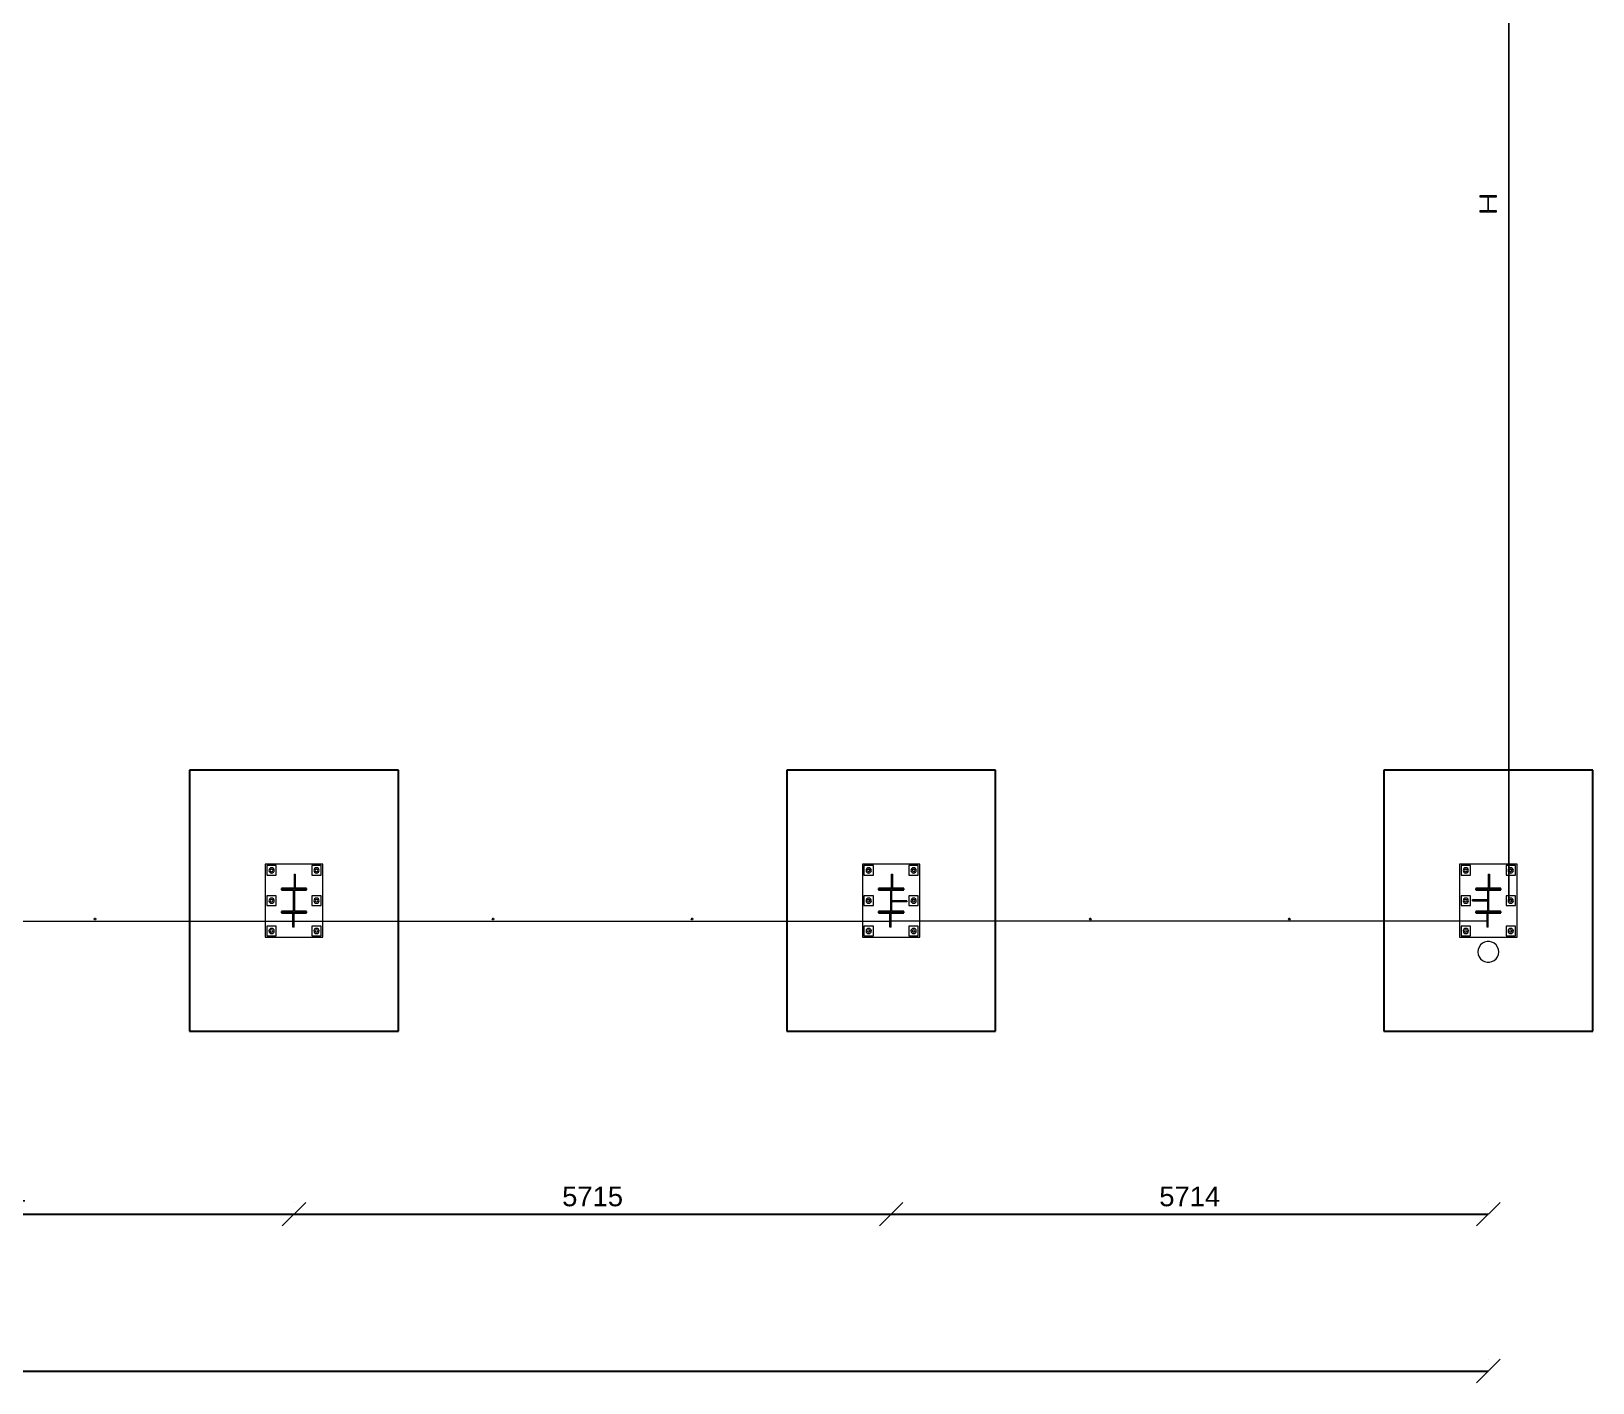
# Model space of a CAD drawing. Header units: millimetres. Extents: x 3055 to 287500, y 1145 to 27007.
# Drawn here: x 160556 to 175500, y 1145 to 14076 of the extents above; entities that cross this region are included whole.
import ezdxf

# ---------------------------------------------------------------- set-up
doc = ezdxf.new("R2010")
doc.units = ezdxf.units.MM
for name, color, linetype, lineweight in [('ANOT-COTA', 7, 'Continuous', 13), ('EST-CHAPA', 2, 'Continuous', 18), ('EST-FIXADOR', 8, 'Continuous', 13), ('EST-PILAR', 1, 'Continuous', 25), ('EST-SECUNDARIO', 3, 'Continuous', 18), ('FEC-FECHAMENTO', 9, 'Continuous', 13), ('FUN-BLOCO', 6, 'Continuous', 25)]:
    doc.layers.add(name, color=color, linetype=linetype, lineweight=lineweight)
doc.styles.add('TEXTO', font='arial.ttf')
doc.dimstyles.new('COTA-1-75', dxfattribs={"dimscale": 75, "dimtxt": 2.5, "dimasz": 2, "dimexe": 1.5, "dimexo": 1.5, "dimgap": 1, "dimtad": 1, "dimdec": 0, "dimtxsty": 'TEXTO', "dimtsz": 1.5, "dimcen": 2.5, "dimclrd": 256, "dimclre": 256, "dimclrt": 256, "dimazin": 3, "dimtfac": 1, "dimtmove": 0, "dimatfit": 3, "dimarcsym": 0})

msp = doc.modelspace()

# ---------------------------------------------------------------- linework, layer by layer
at = {"layer": 'EST-CHAPA'}
for p, q in [((162796.4, 6107.5), (162796.4, 5562.5)), ((163346.4, 6107.5), (162796.4, 6107.5)), ((163071.4, 6012.5), (163071.4, 5872.5)), ((163071.4, 6012.5), (163083.4, 6012.5)), ((163083.4, 6012.5), (163083.4, 5872.5)), ((163346.4, 5562.5), (163346.4, 6107.5)), ((168510.7, 6107.5), (168510.7, 5562.5)), ((169060.7, 6107.5), (168510.7, 6107.5)), ((168785.7, 6012.5), (168785.7, 5872.5)), ((168785.7, 6012.5), (168797.7, 6012.5)), ((168797.7, 6012.5), (168797.7, 5872.5)), ((169060.7, 5562.5), (169060.7, 6107.5)), ((174225, 6107.5), (174225, 5562.5)), ((174695, 6107.5), (174225, 6107.5)), ((174500, 6012.5), (174500, 5872.5)), ((174500, 6012.5), (174512, 6012.5)), ((174512, 6012.5), (174512, 5872.5)), ((174775, 6107.5), (174695.6, 6107.5)), ((174775, 5407.5), (174775, 6107.5)), ((168935.7, 5757.5), (168789.5, 5757.5)), ((168935.7, 5745.5), (168789.5, 5745.5)), ((168935.7, 5757.5), (168935.7, 5745.5)), ((174350, 5769.5), (174496.2, 5769.5)), ((174350, 5757.5), (174350, 5769.5)), ((174350, 5757.5), (174496.2, 5757.5)), ((162796.4, 5561.8), (162796.4, 5407.5)), ((163059.4, 5562.5), (163059.4, 5642.5)), ((163059.4, 5502.5), (163059.4, 5561.8)), ((163071.4, 5562.5), (163071.4, 5642.5)), ((163071.4, 5502.5), (163071.4, 5561.8)), ((163346.4, 5407.5), (163346.4, 5561.8)), ((168510.7, 5561.8), (168510.7, 5407.5)), ((168773.7, 5562.5), (168773.7, 5642.5)), ((168773.7, 5502.5), (168773.7, 5561.8)), ((168785.7, 5502.5), (168785.7, 5642.5)), ((169060.7, 5407.5), (169060.7, 5561.8)), ((174225, 5561.8), (174225, 5407.5)), ((174488, 5562.5), (174488, 5642.5)), ((174488, 5502.5), (174488, 5561.8)), ((174500, 5502.5), (174500, 5642.5)), ((162796.4, 5407.5), (163346.4, 5407.5)), ((163071.4, 5502.5), (163059.4, 5502.5)), ((168510.7, 5407.5), (169060.7, 5407.5)), ((168785.7, 5502.5), (168773.7, 5502.5)), ((174225, 5407.5), (174775, 5407.5)), ((174500, 5502.5), (174488, 5502.5))]:
    msp.add_line(p, q, dxfattribs=at)
at = {"layer": 'EST-FIXADOR'}
for p, q in [((162811.4, 6092.5), (162811.4, 6002.5)), ((162901.4, 6092.5), (162811.4, 6092.5)), ((162811.4, 6002.5), (162901.4, 6002.5)), ((162833.1, 6057.1), (162831.2, 6047.5)), ((162831.2, 6047.5), (162833.1, 6037.8)), ((162838.6, 6065.3), (162833.1, 6057.1)), ((162833.1, 6037.8), (162838.6, 6029.6)), ((162846.8, 6070.8), (162838.6, 6065.3)), ((162838.6, 6029.6), (162846.8, 6024.1)), ((162847.6, 6056.3), (162843.9, 6047.5)), ((162843.9, 6047.5), (162847.6, 6038.6)), ((162856.4, 6072.7), (162846.8, 6070.8)), ((162846.8, 6024.1), (162856.4, 6022.2)), ((162856.4, 6060), (162847.6, 6056.3)), ((162847.6, 6038.6), (162856.4, 6035)), ((162866.1, 6070.8), (162856.4, 6072.7)), ((162865.3, 6056.3), (162856.4, 6060)), ((162856.4, 6035), (162865.3, 6038.6)), ((162856.4, 6022.2), (162866.1, 6024.1)), ((162868.9, 6047.5), (162865.3, 6056.3)), ((162865.3, 6038.6), (162868.9, 6047.5)), ((162874.3, 6065.3), (162866.1, 6070.8)), ((162866.1, 6024.1), (162874.3, 6029.6)), ((162879.8, 6057.1), (162874.3, 6065.3)), ((162874.3, 6029.6), (162879.8, 6037.8)), ((162881.7, 6047.5), (162879.8, 6057.1)), ((162879.8, 6037.8), (162881.7, 6047.5)), ((162901.4, 6002.5), (162901.4, 6092.5)), ((163241.4, 6092.5), (163241.4, 6002.5)), ((163331.4, 6092.5), (163241.4, 6092.5)), ((163241.4, 6002.5), (163331.4, 6002.5)), ((163263.1, 6057.1), (163261.2, 6047.5)), ((163261.2, 6047.5), (163263.1, 6037.8)), ((163268.6, 6065.3), (163263.1, 6057.1)), ((163263.1, 6037.8), (163268.6, 6029.6)), ((163276.8, 6070.8), (163268.6, 6065.3)), ((163268.6, 6029.6), (163276.8, 6024.1)), ((163277.6, 6056.3), (163273.9, 6047.5)), ((163273.9, 6047.5), (163277.6, 6038.6)), ((163286.4, 6072.7), (163276.8, 6070.8)), ((163276.8, 6024.1), (163286.4, 6022.2)), ((163286.4, 6060), (163277.6, 6056.3)), ((163277.6, 6038.6), (163286.4, 6035)), ((163296.1, 6070.8), (163286.4, 6072.7)), ((163295.3, 6056.3), (163286.4, 6060)), ((163286.4, 6035), (163295.3, 6038.6)), ((163286.4, 6022.2), (163296.1, 6024.1)), ((163298.9, 6047.5), (163295.3, 6056.3)), ((163295.3, 6038.6), (163298.9, 6047.5)), ((163304.3, 6065.3), (163296.1, 6070.8)), ((163296.1, 6024.1), (163304.3, 6029.6)), ((163309.8, 6057.1), (163304.3, 6065.3)), ((163304.3, 6029.6), (163309.8, 6037.8)), ((163311.7, 6047.5), (163309.8, 6057.1)), ((163309.8, 6037.8), (163311.7, 6047.5)), ((163331.4, 6002.5), (163331.4, 6092.5)), ((168525.7, 6092.5), (168525.7, 6002.5)), ((168615.7, 6092.5), (168525.7, 6092.5)), ((168525.7, 6002.5), (168615.7, 6002.5)), ((168547.4, 6057.1), (168545.5, 6047.5)), ((168545.5, 6047.5), (168547.4, 6037.8)), ((168552.9, 6065.3), (168547.4, 6057.1)), ((168547.4, 6037.8), (168552.9, 6029.6)), ((168561.1, 6070.8), (168552.9, 6065.3)), ((168552.9, 6029.6), (168561.1, 6024.1)), ((168561.9, 6056.3), (168558.2, 6047.5)), ((168558.2, 6047.5), (168561.9, 6038.6)), ((168570.7, 6072.7), (168561.1, 6070.8)), ((168561.1, 6024.1), (168570.7, 6022.2)), ((168570.7, 6060), (168561.9, 6056.3)), ((168561.9, 6038.6), (168570.7, 6035)), ((168580.4, 6070.8), (168570.7, 6072.7)), ((168579.6, 6056.3), (168570.7, 6060)), ((168570.7, 6035), (168579.6, 6038.6)), ((168570.7, 6022.2), (168580.4, 6024.1)), ((168583.2, 6047.5), (168579.6, 6056.3)), ((168579.6, 6038.6), (168583.2, 6047.5)), ((168588.6, 6065.3), (168580.4, 6070.8)), ((168580.4, 6024.1), (168588.6, 6029.6)), ((168594, 6057.1), (168588.6, 6065.3)), ((168588.6, 6029.6), (168594, 6037.8)), ((168596, 6047.5), (168594, 6057.1)), ((168594, 6037.8), (168596, 6047.5)), ((168615.7, 6002.5), (168615.7, 6092.5)), ((168955.7, 6092.5), (168955.7, 6002.5)), ((169045.7, 6092.5), (168955.7, 6092.5)), ((168955.7, 6002.5), (169045.7, 6002.5)), ((168977.4, 6057.1), (168975.5, 6047.5)), ((168975.5, 6047.5), (168977.4, 6037.8)), ((168982.9, 6065.3), (168977.4, 6057.1)), ((168977.4, 6037.8), (168982.9, 6029.6)), ((168991.1, 6070.8), (168982.9, 6065.3)), ((168982.9, 6029.6), (168991.1, 6024.1)), ((168991.9, 6056.3), (168988.2, 6047.5)), ((168988.2, 6047.5), (168991.9, 6038.6)), ((169000.7, 6072.7), (168991.1, 6070.8)), ((168991.1, 6024.1), (169000.7, 6022.2)), ((169000.7, 6060), (168991.9, 6056.3)), ((168991.9, 6038.6), (169000.7, 6035)), ((169010.4, 6070.8), (169000.7, 6072.7)), ((169009.6, 6056.3), (169000.7, 6060)), ((169000.7, 6035), (169009.6, 6038.6)), ((169000.7, 6022.2), (169010.4, 6024.1)), ((169013.2, 6047.5), (169009.6, 6056.3)), ((169009.6, 6038.6), (169013.2, 6047.5)), ((169018.6, 6065.3), (169010.4, 6070.8)), ((169010.4, 6024.1), (169018.6, 6029.6)), ((169024, 6057.1), (169018.6, 6065.3)), ((169018.6, 6029.6), (169024, 6037.8)), ((169026, 6047.5), (169024, 6057.1)), ((169024, 6037.8), (169026, 6047.5)), ((169045.7, 6002.5), (169045.7, 6092.5)), ((174240, 6092.5), (174240, 6002.5)), ((174330, 6092.5), (174240, 6092.5)), ((174240, 6002.5), (174330, 6002.5)), ((174261.7, 6057.1), (174259.7, 6047.5)), ((174259.7, 6047.5), (174261.7, 6037.8)), ((174267.1, 6065.3), (174261.7, 6057.1)), ((174261.7, 6037.8), (174267.1, 6029.6)), ((174275.3, 6070.8), (174267.1, 6065.3)), ((174267.1, 6029.6), (174275.3, 6024.1)), ((174276.2, 6056.3), (174272.5, 6047.5)), ((174272.5, 6047.5), (174276.2, 6038.6)), ((174285, 6072.7), (174275.3, 6070.8)), ((174275.3, 6024.1), (174285, 6022.2)), ((174285, 6060), (174276.2, 6056.3)), ((174276.2, 6038.6), (174285, 6035)), ((174294.7, 6070.8), (174285, 6072.7)), ((174293.8, 6056.3), (174285, 6060)), ((174285, 6035), (174293.8, 6038.6)), ((174285, 6022.2), (174294.7, 6024.1)), ((174297.5, 6047.5), (174293.8, 6056.3)), ((174293.8, 6038.6), (174297.5, 6047.5)), ((174302.9, 6065.3), (174294.7, 6070.8)), ((174294.7, 6024.1), (174302.9, 6029.6)), ((174308.3, 6057.1), (174302.9, 6065.3)), ((174302.9, 6029.6), (174308.3, 6037.8)), ((174310.2, 6047.5), (174308.3, 6057.1)), ((174308.3, 6037.8), (174310.2, 6047.5)), ((174330, 6002.5), (174330, 6092.5)), ((174670, 6092.5), (174670, 6002.5)), ((174695, 6092.5), (174670, 6092.5)), ((174670, 6002.5), (174695, 6002.5)), ((174691.7, 6057.1), (174689.7, 6047.5)), ((174689.7, 6047.5), (174691.7, 6037.8)), ((174695, 6062.1), (174691.7, 6057.1)), ((174691.7, 6037.8), (174695, 6032.8)), ((174760, 6092.5), (174695.6, 6092.5)), ((174697.1, 6065.3), (174695.6, 6063.1)), ((174695.6, 6031.9), (174697.1, 6029.6)), ((174695.6, 6002.5), (174760, 6002.5)), ((174705.3, 6070.8), (174697.1, 6065.3)), ((174697.1, 6029.6), (174705.3, 6024.1)), ((174706.2, 6056.3), (174702.5, 6047.5)), ((174702.5, 6047.5), (174706.2, 6038.6)), ((174715, 6072.7), (174705.3, 6070.8)), ((174705.3, 6024.1), (174715, 6022.2)), ((174715, 6060), (174706.2, 6056.3)), ((174706.2, 6038.6), (174715, 6035)), ((174724.7, 6070.8), (174715, 6072.7)), ((174723.8, 6056.3), (174715, 6060)), ((174715, 6035), (174723.8, 6038.6)), ((174715, 6022.2), (174724.7, 6024.1)), ((174727.5, 6047.5), (174723.8, 6056.3)), ((174723.8, 6038.6), (174727.5, 6047.5)), ((174732.9, 6065.3), (174724.7, 6070.8)), ((174724.7, 6024.1), (174732.9, 6029.6)), ((174738.3, 6057.1), (174732.9, 6065.3)), ((174732.9, 6029.6), (174738.3, 6037.8)), ((174740.2, 6047.5), (174738.3, 6057.1)), ((174738.3, 6037.8), (174740.2, 6047.5)), ((174760, 6002.5), (174760, 6092.5)), ((162811.4, 5802.5), (162811.4, 5712.5)), ((162901.4, 5802.5), (162811.4, 5802.5)), ((162811.4, 5712.5), (162901.4, 5712.5)), ((162833.1, 5767.1), (162831.2, 5757.5)), ((162831.2, 5757.5), (162833.1, 5747.8)), ((162838.6, 5775.3), (162833.1, 5767.1)), ((162833.1, 5747.8), (162838.6, 5739.6)), ((162846.8, 5780.8), (162838.6, 5775.3)), ((162838.6, 5739.6), (162846.8, 5734.1)), ((162847.6, 5766.3), (162843.9, 5757.5)), ((162843.9, 5757.5), (162847.6, 5748.6)), ((162856.4, 5782.7), (162846.8, 5780.8)), ((162846.8, 5734.1), (162856.4, 5732.2)), ((162856.4, 5770), (162847.6, 5766.3)), ((162847.6, 5748.6), (162856.4, 5745)), ((162866.1, 5780.8), (162856.4, 5782.7)), ((162865.3, 5766.3), (162856.4, 5770)), ((162856.4, 5745), (162865.3, 5748.6)), ((162856.4, 5732.2), (162866.1, 5734.1)), ((162868.9, 5757.5), (162865.3, 5766.3)), ((162865.3, 5748.6), (162868.9, 5757.5)), ((162874.3, 5775.3), (162866.1, 5780.8)), ((162866.1, 5734.1), (162874.3, 5739.6)), ((162879.8, 5767.1), (162874.3, 5775.3)), ((162874.3, 5739.6), (162879.8, 5747.8)), ((162881.7, 5757.5), (162879.8, 5767.1)), ((162879.8, 5747.8), (162881.7, 5757.5)), ((162901.4, 5712.5), (162901.4, 5802.5)), ((163241.4, 5802.5), (163241.4, 5712.5)), ((163331.4, 5802.5), (163241.4, 5802.5)), ((163241.4, 5712.5), (163331.4, 5712.5)), ((163263.1, 5767.1), (163261.2, 5757.5)), ((163261.2, 5757.5), (163263.1, 5747.8)), ((163268.6, 5775.3), (163263.1, 5767.1)), ((163263.1, 5747.8), (163268.6, 5739.6)), ((163276.8, 5780.8), (163268.6, 5775.3)), ((163268.6, 5739.6), (163276.8, 5734.1)), ((163277.6, 5766.3), (163273.9, 5757.5)), ((163273.9, 5757.5), (163277.6, 5748.6)), ((163286.4, 5782.7), (163276.8, 5780.8)), ((163276.8, 5734.1), (163286.4, 5732.2)), ((163286.4, 5770), (163277.6, 5766.3)), ((163277.6, 5748.6), (163286.4, 5745)), ((163296.1, 5780.8), (163286.4, 5782.7)), ((163295.3, 5766.3), (163286.4, 5770)), ((163286.4, 5745), (163295.3, 5748.6)), ((163286.4, 5732.2), (163296.1, 5734.1)), ((163298.9, 5757.5), (163295.3, 5766.3)), ((163295.3, 5748.6), (163298.9, 5757.5)), ((163304.3, 5775.3), (163296.1, 5780.8)), ((163296.1, 5734.1), (163304.3, 5739.6)), ((163309.8, 5767.1), (163304.3, 5775.3)), ((163304.3, 5739.6), (163309.8, 5747.8)), ((163311.7, 5757.5), (163309.8, 5767.1)), ((163309.8, 5747.8), (163311.7, 5757.5)), ((163331.4, 5712.5), (163331.4, 5802.5)), ((168525.7, 5802.5), (168525.7, 5712.5)), ((168615.7, 5802.5), (168525.7, 5802.5)), ((168525.7, 5712.5), (168615.7, 5712.5)), ((168547.4, 5767.1), (168545.5, 5757.5)), ((168545.5, 5757.5), (168547.4, 5747.8)), ((168552.9, 5775.3), (168547.4, 5767.1)), ((168547.4, 5747.8), (168552.9, 5739.6)), ((168561.1, 5780.8), (168552.9, 5775.3)), ((168552.9, 5739.6), (168561.1, 5734.1)), ((168561.9, 5766.3), (168558.2, 5757.5)), ((168558.2, 5757.5), (168561.9, 5748.6)), ((168570.7, 5782.7), (168561.1, 5780.8)), ((168561.1, 5734.1), (168570.7, 5732.2)), ((168570.7, 5770), (168561.9, 5766.3)), ((168561.9, 5748.6), (168570.7, 5745)), ((168580.4, 5780.8), (168570.7, 5782.7)), ((168579.6, 5766.3), (168570.7, 5770)), ((168570.7, 5745), (168579.6, 5748.6)), ((168570.7, 5732.2), (168580.4, 5734.1)), ((168583.2, 5757.5), (168579.6, 5766.3)), ((168579.6, 5748.6), (168583.2, 5757.5)), ((168588.6, 5775.3), (168580.4, 5780.8)), ((168580.4, 5734.1), (168588.6, 5739.6)), ((168594, 5767.1), (168588.6, 5775.3)), ((168588.6, 5739.6), (168594, 5747.8)), ((168596, 5757.5), (168594, 5767.1)), ((168594, 5747.8), (168596, 5757.5)), ((168615.7, 5712.5), (168615.7, 5802.5)), ((168955.7, 5802.5), (168955.7, 5712.5)), ((169045.7, 5802.5), (168955.7, 5802.5)), ((168955.7, 5712.5), (169045.7, 5712.5)), ((168977.4, 5767.1), (168975.5, 5757.5)), ((168975.5, 5757.5), (168977.4, 5747.8)), ((168982.9, 5775.3), (168977.4, 5767.1)), ((168977.4, 5747.8), (168982.9, 5739.6)), ((168991.1, 5780.8), (168982.9, 5775.3)), ((168982.9, 5739.6), (168991.1, 5734.1)), ((168991.9, 5766.3), (168988.2, 5757.5)), ((168988.2, 5757.5), (168991.9, 5748.6)), ((169000.7, 5782.7), (168991.1, 5780.8)), ((168991.1, 5734.1), (169000.7, 5732.2)), ((169000.7, 5770), (168991.9, 5766.3)), ((168991.9, 5748.6), (169000.7, 5745)), ((169010.4, 5780.8), (169000.7, 5782.7)), ((169009.6, 5766.3), (169000.7, 5770)), ((169000.7, 5745), (169009.6, 5748.6)), ((169000.7, 5732.2), (169010.4, 5734.1)), ((169013.2, 5757.5), (169009.6, 5766.3)), ((169009.6, 5748.6), (169013.2, 5757.5)), ((169018.6, 5775.3), (169010.4, 5780.8)), ((169010.4, 5734.1), (169018.6, 5739.6)), ((169024, 5767.1), (169018.6, 5775.3)), ((169018.6, 5739.6), (169024, 5747.8)), ((169026, 5757.5), (169024, 5767.1)), ((169024, 5747.8), (169026, 5757.5)), ((169045.7, 5712.5), (169045.7, 5802.5)), ((174240, 5802.5), (174240, 5712.5)), ((174330, 5802.5), (174240, 5802.5)), ((174240, 5712.5), (174330, 5712.5)), ((174261.7, 5767.1), (174259.7, 5757.5)), ((174259.7, 5757.5), (174261.7, 5747.8)), ((174267.1, 5775.3), (174261.7, 5767.1)), ((174261.7, 5747.8), (174267.1, 5739.6)), ((174275.3, 5780.8), (174267.1, 5775.3)), ((174267.1, 5739.6), (174275.3, 5734.1)), ((174276.2, 5766.3), (174272.5, 5757.5)), ((174272.5, 5757.5), (174276.2, 5748.6)), ((174285, 5782.7), (174275.3, 5780.8)), ((174275.3, 5734.1), (174285, 5732.2)), ((174285, 5770), (174276.2, 5766.3)), ((174276.2, 5748.6), (174285, 5745)), ((174294.7, 5780.8), (174285, 5782.7)), ((174293.8, 5766.3), (174285, 5770)), ((174285, 5745), (174293.8, 5748.6)), ((174285, 5732.2), (174294.7, 5734.1)), ((174297.5, 5757.5), (174293.8, 5766.3)), ((174293.8, 5748.6), (174297.5, 5757.5)), ((174302.9, 5775.3), (174294.7, 5780.8)), ((174294.7, 5734.1), (174302.9, 5739.6)), ((174308.3, 5767.1), (174302.9, 5775.3)), ((174302.9, 5739.6), (174308.3, 5747.8)), ((174310.2, 5757.5), (174308.3, 5767.1)), ((174308.3, 5747.8), (174310.2, 5757.5)), ((174330, 5712.5), (174330, 5802.5)), ((174670, 5802.5), (174670, 5712.5)), ((174695, 5802.5), (174670, 5802.5)), ((174670, 5712.5), (174760, 5712.5)), ((174691.7, 5767.1), (174689.7, 5757.5)), ((174689.7, 5757.5), (174691.7, 5747.8)), ((174695, 5772.1), (174691.7, 5767.1)), ((174691.7, 5747.8), (174697.1, 5739.6)), ((174760, 5802.5), (174695.6, 5802.5)), ((174697.1, 5775.3), (174695.6, 5773.1)), ((174705.3, 5780.8), (174697.1, 5775.3)), ((174697.1, 5739.6), (174705.3, 5734.1)), ((174706.2, 5766.3), (174702.5, 5757.5)), ((174702.5, 5757.5), (174706.2, 5748.6)), ((174715, 5782.7), (174705.3, 5780.8)), ((174705.3, 5734.1), (174715, 5732.2)), ((174715, 5770), (174706.2, 5766.3)), ((174706.2, 5748.6), (174715, 5745)), ((174724.7, 5780.8), (174715, 5782.7)), ((174723.8, 5766.3), (174715, 5770)), ((174715, 5745), (174723.8, 5748.6)), ((174715, 5732.2), (174724.7, 5734.1)), ((174727.5, 5757.5), (174723.8, 5766.3)), ((174723.8, 5748.6), (174727.5, 5757.5)), ((174732.9, 5775.3), (174724.7, 5780.8)), ((174724.7, 5734.1), (174732.9, 5739.6)), ((174738.3, 5767.1), (174732.9, 5775.3)), ((174732.9, 5739.6), (174738.3, 5747.8)), ((174740.2, 5757.5), (174738.3, 5767.1)), ((174738.3, 5747.8), (174740.2, 5757.5)), ((174760, 5712.5), (174760, 5802.5)), ((162811.4, 5512.5), (162811.4, 5422.5)), ((162901.4, 5512.5), (162811.4, 5512.5)), ((162811.4, 5422.5), (162901.4, 5422.5)), ((162833.1, 5477.1), (162831.2, 5467.5)), ((162831.2, 5467.5), (162833.1, 5457.8)), ((162838.6, 5485.3), (162833.1, 5477.1)), ((162833.1, 5457.8), (162838.6, 5449.6)), ((162846.8, 5490.8), (162838.6, 5485.3)), ((162838.6, 5449.6), (162846.8, 5444.1)), ((162847.6, 5476.3), (162843.9, 5467.5)), ((162843.9, 5467.5), (162847.6, 5458.6)), ((162856.4, 5492.7), (162846.8, 5490.8)), ((162846.8, 5444.1), (162856.4, 5442.2)), ((162856.4, 5480), (162847.6, 5476.3)), ((162847.6, 5458.6), (162856.4, 5455)), ((162866.1, 5490.8), (162856.4, 5492.7)), ((162865.3, 5476.3), (162856.4, 5480)), ((162856.4, 5455), (162865.3, 5458.6)), ((162856.4, 5442.2), (162866.1, 5444.1)), ((162868.9, 5467.5), (162865.3, 5476.3)), ((162865.3, 5458.6), (162868.9, 5467.5)), ((162874.3, 5485.3), (162866.1, 5490.8)), ((162866.1, 5444.1), (162874.3, 5449.6)), ((162879.8, 5477.1), (162874.3, 5485.3)), ((162874.3, 5449.6), (162879.8, 5457.8)), ((162881.7, 5467.5), (162879.8, 5477.1)), ((162879.8, 5457.8), (162881.7, 5467.5)), ((162901.4, 5422.5), (162901.4, 5512.5)), ((163241.4, 5512.5), (163241.4, 5422.5)), ((163331.4, 5512.5), (163241.4, 5512.5)), ((163241.4, 5422.5), (163331.4, 5422.5)), ((163263.1, 5477.1), (163261.2, 5467.5)), ((163261.2, 5467.5), (163263.1, 5457.8)), ((163268.6, 5485.3), (163263.1, 5477.1)), ((163263.1, 5457.8), (163268.6, 5449.6)), ((163276.8, 5490.8), (163268.6, 5485.3)), ((163268.6, 5449.6), (163276.8, 5444.1)), ((163277.6, 5476.3), (163273.9, 5467.5)), ((163273.9, 5467.5), (163277.6, 5458.6)), ((163286.4, 5492.7), (163276.8, 5490.8)), ((163276.8, 5444.1), (163286.4, 5442.2)), ((163286.4, 5480), (163277.6, 5476.3)), ((163277.6, 5458.6), (163286.4, 5455)), ((163296.1, 5490.8), (163286.4, 5492.7)), ((163295.3, 5476.3), (163286.4, 5480)), ((163286.4, 5455), (163295.3, 5458.6)), ((163286.4, 5442.2), (163296.1, 5444.1)), ((163298.9, 5467.5), (163295.3, 5476.3)), ((163295.3, 5458.6), (163298.9, 5467.5)), ((163304.3, 5485.3), (163296.1, 5490.8)), ((163296.1, 5444.1), (163304.3, 5449.6)), ((163309.8, 5477.1), (163304.3, 5485.3)), ((163304.3, 5449.6), (163309.8, 5457.8)), ((163311.7, 5467.5), (163309.8, 5477.1)), ((163309.8, 5457.8), (163311.7, 5467.5)), ((163331.4, 5422.5), (163331.4, 5512.5)), ((168525.7, 5512.5), (168525.7, 5422.5)), ((168615.7, 5512.5), (168525.7, 5512.5)), ((168525.7, 5422.5), (168615.7, 5422.5)), ((168547.4, 5477.1), (168545.5, 5467.5)), ((168545.5, 5467.5), (168547.4, 5457.8)), ((168552.9, 5485.3), (168547.4, 5477.1)), ((168547.4, 5457.8), (168552.9, 5449.6)), ((168561.1, 5490.8), (168552.9, 5485.3)), ((168552.9, 5449.6), (168561.1, 5444.1)), ((168561.9, 5476.3), (168558.2, 5467.5)), ((168558.2, 5467.5), (168561.9, 5458.6)), ((168570.7, 5492.7), (168561.1, 5490.8)), ((168561.1, 5444.1), (168570.7, 5442.2)), ((168570.7, 5480), (168561.9, 5476.3)), ((168561.9, 5458.6), (168570.7, 5455)), ((168580.4, 5490.8), (168570.7, 5492.7)), ((168579.6, 5476.3), (168570.7, 5480)), ((168570.7, 5455), (168579.6, 5458.6)), ((168570.7, 5442.2), (168580.4, 5444.1)), ((168583.2, 5467.5), (168579.6, 5476.3)), ((168579.6, 5458.6), (168583.2, 5467.5)), ((168588.6, 5485.3), (168580.4, 5490.8)), ((168580.4, 5444.1), (168588.6, 5449.6)), ((168594, 5477.1), (168588.6, 5485.3)), ((168588.6, 5449.6), (168594, 5457.8)), ((168596, 5467.5), (168594, 5477.1)), ((168594, 5457.8), (168596, 5467.5)), ((168615.7, 5422.5), (168615.7, 5512.5)), ((168955.7, 5512.5), (168955.7, 5422.5)), ((169045.7, 5512.5), (168955.7, 5512.5)), ((168955.7, 5422.5), (169045.7, 5422.5)), ((168977.4, 5477.1), (168975.5, 5467.5)), ((168975.5, 5467.5), (168977.4, 5457.8)), ((168982.9, 5485.3), (168977.4, 5477.1)), ((168977.4, 5457.8), (168982.9, 5449.6)), ((168991.1, 5490.8), (168982.9, 5485.3)), ((168982.9, 5449.6), (168991.1, 5444.1)), ((168991.9, 5476.3), (168988.2, 5467.5)), ((168988.2, 5467.5), (168991.9, 5458.6)), ((169000.7, 5492.7), (168991.1, 5490.8)), ((168991.1, 5444.1), (169000.7, 5442.2)), ((169000.7, 5480), (168991.9, 5476.3)), ((168991.9, 5458.6), (169000.7, 5455)), ((169010.4, 5490.8), (169000.7, 5492.7)), ((169009.6, 5476.3), (169000.7, 5480)), ((169000.7, 5455), (169009.6, 5458.6)), ((169000.7, 5442.2), (169010.4, 5444.1)), ((169013.2, 5467.5), (169009.6, 5476.3)), ((169009.6, 5458.6), (169013.2, 5467.5)), ((169018.6, 5485.3), (169010.4, 5490.8)), ((169010.4, 5444.1), (169018.6, 5449.6)), ((169024, 5477.1), (169018.6, 5485.3)), ((169018.6, 5449.6), (169024, 5457.8)), ((169026, 5467.5), (169024, 5477.1)), ((169024, 5457.8), (169026, 5467.5)), ((169045.7, 5422.5), (169045.7, 5512.5)), ((174240, 5512.5), (174240, 5422.5)), ((174330, 5512.5), (174240, 5512.5)), ((174240, 5422.5), (174330, 5422.5)), ((174261.7, 5477.1), (174259.7, 5467.5)), ((174259.7, 5467.5), (174261.7, 5457.8)), ((174267.1, 5485.3), (174261.7, 5477.1)), ((174261.7, 5457.8), (174267.1, 5449.6)), ((174275.3, 5490.8), (174267.1, 5485.3)), ((174267.1, 5449.6), (174275.3, 5444.1)), ((174276.2, 5476.3), (174272.5, 5467.5)), ((174272.5, 5467.5), (174276.2, 5458.6)), ((174285, 5492.7), (174275.3, 5490.8)), ((174275.3, 5444.1), (174285, 5442.2)), ((174285, 5480), (174276.2, 5476.3)), ((174276.2, 5458.6), (174285, 5455)), ((174294.7, 5490.8), (174285, 5492.7)), ((174293.8, 5476.3), (174285, 5480)), ((174285, 5455), (174293.8, 5458.6)), ((174285, 5442.2), (174294.7, 5444.1)), ((174297.5, 5467.5), (174293.8, 5476.3)), ((174293.8, 5458.6), (174297.5, 5467.5)), ((174302.9, 5485.3), (174294.7, 5490.8)), ((174294.7, 5444.1), (174302.9, 5449.6)), ((174308.3, 5477.1), (174302.9, 5485.3)), ((174302.9, 5449.6), (174308.3, 5457.8)), ((174310.2, 5467.5), (174308.3, 5477.1)), ((174308.3, 5457.8), (174310.2, 5467.5)), ((174330, 5422.5), (174330, 5512.5)), ((174670, 5512.5), (174670, 5422.5)), ((174760, 5512.5), (174670, 5512.5)), ((174670, 5422.5), (174760, 5422.5)), ((174691.7, 5477.1), (174689.7, 5467.5)), ((174689.7, 5467.5), (174691.7, 5457.8)), ((174697.1, 5485.3), (174691.7, 5477.1)), ((174691.7, 5457.8), (174697.1, 5449.6)), ((174705.3, 5490.8), (174697.1, 5485.3)), ((174697.1, 5449.6), (174705.3, 5444.1)), ((174706.2, 5476.3), (174702.5, 5467.5)), ((174702.5, 5467.5), (174706.2, 5458.6)), ((174715, 5492.7), (174705.3, 5490.8)), ((174705.3, 5444.1), (174715, 5442.2)), ((174715, 5480), (174706.2, 5476.3)), ((174706.2, 5458.6), (174715, 5455)), ((174724.7, 5490.8), (174715, 5492.7)), ((174723.8, 5476.3), (174715, 5480)), ((174715, 5455), (174723.8, 5458.6)), ((174715, 5442.2), (174724.7, 5444.1)), ((174727.5, 5467.5), (174723.8, 5476.3)), ((174723.8, 5458.6), (174727.5, 5467.5)), ((174732.9, 5485.3), (174724.7, 5490.8)), ((174724.7, 5444.1), (174732.9, 5449.6)), ((174738.3, 5477.1), (174732.9, 5485.3)), ((174732.9, 5449.6), (174738.3, 5457.8)), ((174740.2, 5467.5), (174738.3, 5477.1)), ((174738.3, 5457.8), (174740.2, 5467.5)), ((174760, 5422.5), (174760, 5512.5))]:
    msp.add_line(p, q, dxfattribs=at)
at = {"layer": 'EST-PILAR'}
for p, q in [((163191.4, 5872.5), (162951.4, 5872.5)), ((162951.4, 5872.5), (162951.4, 5860.5)), ((162951.4, 5860.5), (163067.7, 5860.5)), ((163067.7, 5860.5), (163067.7, 5654.5)), ((163075.2, 5654.5), (163075.2, 5860.5)), ((163075.2, 5860.5), (163191.4, 5860.5)), ((163191.4, 5860.5), (163191.4, 5872.5)), ((168905.7, 5872.5), (168665.7, 5872.5)), ((168665.7, 5872.5), (168665.7, 5860.5)), ((168665.7, 5860.5), (168782, 5860.5)), ((168782, 5860.5), (168782, 5654.5)), ((168789.5, 5654.5), (168789.5, 5860.5)), ((168789.5, 5860.5), (168905.7, 5860.5)), ((168905.7, 5860.5), (168905.7, 5872.5)), ((174620, 5872.5), (174380, 5872.5)), ((174380, 5872.5), (174380, 5860.5)), ((174380, 5860.5), (174496.2, 5860.5)), ((174496.2, 5860.5), (174496.2, 5654.5)), ((174503.7, 5654.5), (174503.7, 5860.5)), ((174503.7, 5860.5), (174620, 5860.5)), ((174620, 5860.5), (174620, 5872.5)), ((163067.7, 5654.5), (162951.4, 5654.5)), ((162951.4, 5654.5), (162951.4, 5642.5)), ((162951.4, 5642.5), (163191.4, 5642.5)), ((163191.4, 5654.5), (163075.2, 5654.5)), ((163191.4, 5642.5), (163191.4, 5654.5)), ((168782, 5654.5), (168665.7, 5654.5)), ((168665.7, 5654.5), (168665.7, 5642.5)), ((168665.7, 5642.5), (168905.7, 5642.5)), ((168905.7, 5654.5), (168789.5, 5654.5)), ((168905.7, 5642.5), (168905.7, 5654.5)), ((174496.2, 5654.5), (174380, 5654.5)), ((174380, 5654.5), (174380, 5642.5)), ((174380, 5642.5), (174620, 5642.5)), ((174620, 5654.5), (174503.7, 5654.5)), ((174620, 5642.5), (174620, 5654.5))]:
    msp.add_line(p, q, dxfattribs=at)
at = {"layer": 'EST-SECUNDARIO'}
for p, q in [((174580, 12500.1), (174420, 12500.1)), ((174420, 12500.1), (174420, 12491.1)), ((174420, 12491.1), (174497, 12491.1)), ((174497, 12491.1), (174497, 12357.1)), ((174503, 12357.1), (174503, 12491.1)), ((174503, 12491.1), (174580, 12491.1)), ((174580, 12491.1), (174580, 12500.1)), ((174497, 12357.1), (174420, 12357.1)), ((174420, 12357.1), (174420, 12348.1)), ((174420, 12348.1), (174580, 12348.1)), ((174580, 12357.1), (174503, 12357.1)), ((174580, 12348.1), (174580, 12357.1)), ((161158.7, 5582.5), (161162.7, 5589.4)), ((161162.7, 5575.5), (161158.7, 5582.5)), ((161162.7, 5589.4), (161170.7, 5589.4)), ((161170.7, 5575.5), (161162.7, 5575.5)), ((161170.7, 5589.4), (161174.7, 5582.5)), ((161174.7, 5582.5), (161170.7, 5575.5)), ((164968.2, 5582.5), (164972.2, 5589.4)), ((164972.2, 5575.5), (164968.2, 5582.5)), ((164972.2, 5589.4), (164980.2, 5589.4)), ((164980.2, 5575.5), (164972.2, 5575.5)), ((164980.2, 5589.4), (164984.2, 5582.5)), ((164984.2, 5582.5), (164980.2, 5575.5)), ((166873, 5582.5), (166877, 5589.4)), ((166877, 5575.5), (166873, 5582.5)), ((166877, 5589.4), (166885, 5589.4)), ((166885, 5575.5), (166877, 5575.5)), ((166885, 5589.4), (166889, 5582.5)), ((166889, 5582.5), (166885, 5575.5)), ((170682.5, 5582.5), (170686.5, 5589.4)), ((170686.5, 5575.5), (170682.5, 5582.5)), ((170686.5, 5589.4), (170694.5, 5589.4)), ((170694.5, 5575.5), (170686.5, 5575.5)), ((170694.5, 5589.4), (170698.5, 5582.5)), ((170698.5, 5582.5), (170694.5, 5575.5)), ((172587.2, 5582.5), (172591.2, 5589.4)), ((172591.2, 5575.5), (172587.2, 5582.5)), ((172591.2, 5589.4), (172599.2, 5589.4)), ((172599.2, 5575.5), (172591.2, 5575.5)), ((172599.2, 5589.4), (172603.2, 5582.5)), ((172603.2, 5582.5), (172599.2, 5575.5)), ((174402.9, 5291.4), (174400, 5267.5)), ((174400, 5267.5), (174402.9, 5243.5)), ((174411.5, 5313.9), (174402.9, 5291.4)), ((174402.9, 5243.5), (174411.5, 5221)), ((174425.1, 5333.8), (174411.5, 5313.9)), ((174443.2, 5349.8), (174425.1, 5333.8)), ((174464.5, 5361), (174443.2, 5349.8)), ((174487.9, 5366.7), (174464.5, 5361)), ((174512.1, 5366.7), (174487.9, 5366.7)), ((174535.5, 5361), (174512.1, 5366.7)), ((174556.8, 5349.8), (174535.5, 5361)), ((174574.9, 5333.8), (174556.8, 5349.8)), ((174588.5, 5313.9), (174574.9, 5333.8)), ((174597.1, 5291.4), (174588.5, 5313.9)), ((174588.5, 5221), (174597.1, 5243.5)), ((174600, 5267.5), (174597.1, 5291.4)), ((174597.1, 5243.5), (174600, 5267.5)), ((174411.5, 5221), (174425.1, 5201.2)), ((174425.1, 5201.2), (174443.2, 5185.2)), ((174443.2, 5185.2), (174464.5, 5174)), ((174464.5, 5174), (174487.9, 5168.2)), ((174487.9, 5168.2), (174512.1, 5168.2)), ((174512.1, 5168.2), (174535.5, 5174)), ((174535.5, 5174), (174556.8, 5185.2)), ((174556.8, 5185.2), (174574.9, 5201.2)), ((174574.9, 5201.2), (174588.5, 5221))]:
    msp.add_line(p, q, dxfattribs=at)
at = {"layer": 'FEC-FECHAMENTO'}
for p, q in [((174695, 25757.5), (174695, 5757.5)), ((174695.6, 25757.5), (174695.6, 5757.5)), ((174695, 5757.5), (174695.6, 5757.5)), ((140214.3, 5562.5), (168785.7, 5562.5)), ((140214.3, 5561.8), (168785.7, 5561.8)), ((174500, 5562.5), (168785.7, 5562.5)), ((168785.7, 5561.8), (168785.7, 5562.5)), ((174500, 5561.8), (168785.7, 5561.8)), ((174500, 5561.8), (174500, 5562.5))]:
    msp.add_line(p, q, dxfattribs=at)
at = {"layer": 'FUN-BLOCO'}
for p, q in [((162071.4, 7007.5), (162071.4, 5562.5)), ((164071.4, 7007.5), (162071.4, 7007.5)), ((164071.4, 5562.5), (164071.4, 7007.5)), ((167785.7, 7007.5), (167785.7, 5562.5)), ((169785.7, 7007.5), (167785.7, 7007.5)), ((169785.7, 5562.5), (169785.7, 7007.5)), ((173500, 7007.5), (173500, 5562.5)), ((174695, 7007.5), (173500, 7007.5)), ((175500, 7007.5), (174695.6, 7007.5)), ((175500, 4507.5), (175500, 7007.5)), ((162071.4, 5561.8), (162071.4, 4507.5)), ((164071.4, 4507.5), (164071.4, 5561.8)), ((167785.7, 5561.8), (167785.7, 4507.5)), ((169785.7, 4507.5), (169785.7, 5561.8)), ((173500, 5561.8), (173500, 4507.5)), ((162071.4, 4507.5), (164071.4, 4507.5)), ((167785.7, 4507.5), (169785.7, 4507.5)), ((173500, 4507.5), (175500, 4507.5))]:
    msp.add_line(p, q, dxfattribs=at)

# ---------------------------------------------------------------- dimensions: what is measured, and where the dimension line sits
at = {"layer": 'ANOT-COTA'}
for base, p1, p2 in [((157357, 2757.5), (157357, 2757.5), (163071, 2757.5)), ((163071, 2757.5), (163071, 2757.5), (168786, 2757.5)), ((168786, 2757.5), (168786, 2757.5), (174500, 2757.5)), ((134500, 1257.5), (134500, 1257.5), (174500, 1257.5))]:
    msp.add_linear_dim(base=base, p1=p1, p2=p2, dimstyle='COTA-1-75', dxfattribs=at).render()

doc.saveas('drawing.dxf')
